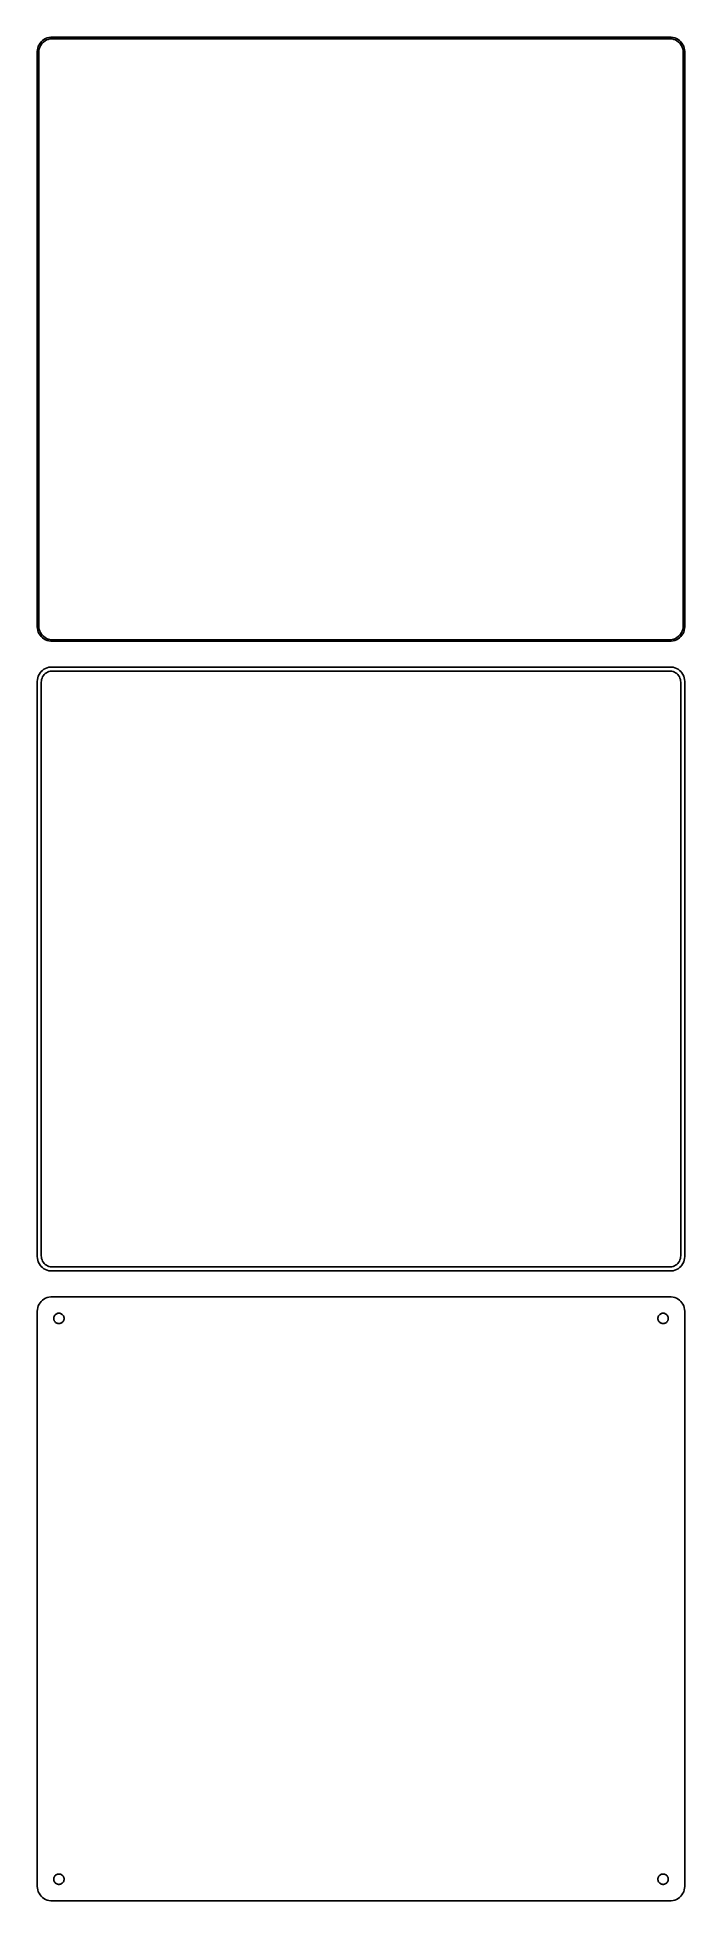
# Model space of a CAD drawing. Header units: metres. Extents: x -112 to 112, y 333 to 981.
import ezdxf

# ---------------------------------------------------------------- set-up
doc = ezdxf.new("R2010")
doc.units = ezdxf.units.M

msp = doc.modelspace()

# ---------------------------------------------------------------- linework, layer by layer
for p, q in [((-111.545, 978.939), (-111.882, 978.409)), ((-111.145, 979.423), (-111.545, 978.939)), ((-111.412, 978.038), (-111.093, 978.542)), ((-110.687, 979.853), (-111.145, 979.423)), ((-111.093, 978.542), (-110.713, 979.002)), ((-110.713, 979.002), (-110.278, 979.41)), ((-110.179, 980.222), (-110.687, 979.853)), ((-110.278, 979.41), (-109.795, 979.761)), ((-109.629, 980.524), (-110.179, 980.222)), ((-109.795, 979.761), (-109.272, 980.048)), ((-109.045, 980.755), (-109.629, 980.524)), ((-109.272, 980.048), (-108.718, 980.268)), ((-108.437, 980.911), (-109.045, 980.755)), ((-108.718, 980.268), (-108.14, 980.416)), ((-107.814, 980.99), (-108.437, 980.911)), ((-108.14, 980.416), (-107.548, 980.491)), ((107.814, 980.99), (-107.814, 980.99)), ((-107.548, 980.491), (107.548, 980.491)), ((107.548, 980.491), (108.14, 980.416)), ((108.437, 980.911), (107.814, 980.99)), ((108.14, 980.416), (108.718, 980.268)), ((109.045, 980.755), (108.437, 980.911)), ((108.718, 980.268), (109.272, 980.048)), ((109.629, 980.524), (109.045, 980.755)), ((109.272, 980.048), (109.795, 979.761)), ((110.179, 980.222), (109.629, 980.524)), ((109.795, 979.761), (110.278, 979.41)), ((110.687, 979.853), (110.179, 980.222)), ((110.278, 979.41), (110.713, 979.002)), ((111.145, 979.423), (110.687, 979.853)), ((110.713, 979.002), (111.093, 978.542)), ((111.093, 978.542), (111.412, 978.038)), ((111.545, 978.939), (111.145, 979.423)), ((111.882, 978.409), (111.545, 978.939)), ((-112.461, 976.627), (-112.5, 976)), ((-112.5, 976), (-112.5, 776)), ((-112.343, 977.243), (-112.461, 976.627)), ((-112.149, 977.841), (-112.343, 977.243)), ((-111.882, 978.409), (-112.149, 977.841)), ((-112, 975.75), (-111.963, 976.345)), ((-112, 776.25), (-112, 975.75)), ((-111.963, 976.345), (-111.851, 976.931)), ((-111.851, 976.931), (-111.666, 977.499)), ((-111.666, 977.499), (-111.412, 978.038)), ((111.412, 978.038), (111.666, 977.499)), ((111.666, 977.499), (111.851, 976.931)), ((111.851, 976.931), (111.963, 976.345)), ((112.149, 977.841), (111.882, 978.409)), ((111.963, 976.345), (112, 975.75)), ((112, 975.75), (112, 776.25)), ((112.343, 977.243), (112.149, 977.841)), ((112.461, 976.627), (112.343, 977.243)), ((112.5, 976), (112.461, 976.627)), ((112.5, 776), (112.5, 976)), ((-112.5, 776), (-112.461, 775.373)), ((-112.461, 775.373), (-112.343, 774.757)), ((-112.343, 774.757), (-112.149, 774.159)), ((-112.149, 774.159), (-111.882, 773.591)), ((-111.963, 775.655), (-112, 776.25)), ((-111.851, 775.069), (-111.963, 775.655)), ((-111.882, 773.591), (-111.545, 773.061)), ((-111.666, 774.501), (-111.851, 775.069)), ((-111.412, 773.962), (-111.666, 774.501)), ((-111.545, 773.061), (-111.145, 772.577)), ((-111.093, 773.458), (-111.412, 773.962)), ((-111.145, 772.577), (-110.687, 772.147)), ((-110.713, 772.998), (-111.093, 773.458)), ((-110.278, 772.59), (-110.713, 772.998)), ((-110.687, 772.147), (-110.179, 771.778)), ((-109.795, 772.239), (-110.278, 772.59)), ((-110.179, 771.778), (-109.629, 771.476)), ((-109.272, 771.952), (-109.795, 772.239)), ((-109.629, 771.476), (-109.045, 771.245)), ((-108.718, 771.732), (-109.272, 771.952)), ((-109.045, 771.245), (-108.437, 771.089)), ((-108.14, 771.584), (-108.718, 771.732)), ((-107.548, 771.509), (-108.14, 771.584)), ((107.548, 771.509), (-107.548, 771.509)), ((108.14, 771.584), (107.548, 771.509)), ((108.718, 771.732), (108.14, 771.584)), ((108.437, 771.089), (109.045, 771.245)), ((109.272, 771.952), (108.718, 771.732)), ((109.045, 771.245), (109.629, 771.476)), ((109.795, 772.239), (109.272, 771.952)), ((109.629, 771.476), (110.179, 771.778)), ((110.278, 772.59), (109.795, 772.239)), ((110.179, 771.778), (110.687, 772.147)), ((110.713, 772.998), (110.278, 772.59)), ((110.687, 772.147), (111.145, 772.577)), ((111.093, 773.458), (110.713, 772.998)), ((111.412, 773.962), (111.093, 773.458)), ((111.145, 772.577), (111.545, 773.061)), ((111.666, 774.501), (111.412, 773.962)), ((111.545, 773.061), (111.882, 773.591)), ((111.851, 775.069), (111.666, 774.501)), ((111.963, 775.655), (111.851, 775.069)), ((111.882, 773.591), (112.149, 774.159)), ((112, 776.25), (111.963, 775.655)), ((112.149, 774.159), (112.343, 774.757)), ((112.343, 774.757), (112.461, 775.373)), ((112.461, 775.373), (112.5, 776)), ((-108.437, 771.089), (-107.814, 771.01)), ((-107.814, 771.01), (107.814, 771.01)), ((107.814, 771.01), (108.437, 771.089)), ((-112.343, 758.243), (-112.461, 757.627)), ((-112.149, 758.841), (-112.343, 758.243)), ((-111.882, 759.409), (-112.149, 758.841)), ((-111.545, 759.939), (-111.882, 759.409)), ((-111.145, 760.423), (-111.545, 759.939)), ((-110.687, 760.853), (-111.145, 760.423)), ((-110.998, 757.712), (-110.848, 758.174)), ((-110.848, 758.174), (-110.641, 758.614)), ((-110.179, 761.222), (-110.687, 760.853)), ((-110.641, 758.614), (-110.38, 759.024)), ((-110.38, 759.024), (-110.071, 759.399)), ((-109.629, 761.524), (-110.179, 761.222)), ((-110.071, 759.399), (-109.716, 759.731)), ((-109.716, 759.731), (-109.323, 760.017)), ((-109.045, 761.755), (-109.629, 761.524)), ((-109.323, 760.017), (-108.898, 760.251)), ((-108.437, 761.911), (-109.045, 761.755)), ((-108.898, 760.251), (-108.446, 760.43)), ((-108.446, 760.43), (-107.975, 760.551)), ((-107.814, 761.99), (-108.437, 761.911)), ((-107.975, 760.551), (-107.493, 760.612)), ((107.814, 761.99), (-107.814, 761.99)), ((-107.493, 760.612), (107.493, 760.612)), ((107.493, 760.612), (107.975, 760.551)), ((108.437, 761.911), (107.814, 761.99)), ((107.975, 760.551), (108.446, 760.43)), ((109.045, 761.755), (108.437, 761.911)), ((108.446, 760.43), (108.898, 760.251)), ((108.898, 760.251), (109.323, 760.017)), ((109.629, 761.524), (109.045, 761.755)), ((109.323, 760.017), (109.716, 759.731)), ((110.179, 761.222), (109.629, 761.524)), ((109.716, 759.731), (110.071, 759.399)), ((110.071, 759.399), (110.38, 759.024)), ((110.687, 760.853), (110.179, 761.222)), ((110.38, 759.024), (110.641, 758.614)), ((110.641, 758.614), (110.848, 758.174)), ((111.145, 760.423), (110.687, 760.853)), ((110.848, 758.174), (110.998, 757.712)), ((111.545, 759.939), (111.145, 760.423)), ((111.882, 759.409), (111.545, 759.939)), ((112.149, 758.841), (111.882, 759.409)), ((112.343, 758.243), (112.149, 758.841)), ((112.461, 757.627), (112.343, 758.243)), ((-112.461, 757.627), (-112.5, 757)), ((-112.5, 757), (-112.5, 557)), ((-111.119, 756.75), (-111.089, 757.235)), ((-111.119, 557.25), (-111.119, 756.75)), ((-111.089, 757.235), (-110.998, 757.712)), ((110.998, 757.712), (111.089, 757.235)), ((111.089, 757.235), (111.119, 756.75)), ((111.119, 756.75), (111.119, 557.25)), ((112.5, 757), (112.461, 757.627)), ((112.5, 557), (112.5, 757)), ((-112.5, 557), (-112.461, 556.373)), ((-112.461, 556.373), (-112.343, 555.757)), ((-112.343, 555.757), (-112.149, 555.159)), ((-112.149, 555.159), (-111.882, 554.591)), ((-111.882, 554.591), (-111.545, 554.061)), ((-111.545, 554.061), (-111.145, 553.577)), ((-111.145, 553.577), (-110.687, 553.147)), ((-111.089, 556.765), (-111.119, 557.25)), ((-110.998, 556.288), (-111.089, 556.765)), ((-110.848, 555.826), (-110.998, 556.288)), ((-110.641, 555.386), (-110.848, 555.826)), ((-110.687, 553.147), (-110.179, 552.778)), ((-110.38, 554.976), (-110.641, 555.386)), ((-110.071, 554.601), (-110.38, 554.976)), ((-110.179, 552.778), (-109.629, 552.476)), ((-109.716, 554.269), (-110.071, 554.601)), ((-109.323, 553.983), (-109.716, 554.269)), ((-109.629, 552.476), (-109.045, 552.245)), ((-108.898, 553.749), (-109.323, 553.983)), ((-109.045, 552.245), (-108.437, 552.089)), ((-108.446, 553.57), (-108.898, 553.749)), ((-107.975, 553.449), (-108.446, 553.57)), ((-108.437, 552.089), (-107.814, 552.01)), ((-107.493, 553.388), (-107.975, 553.449)), ((-107.814, 552.01), (107.814, 552.01)), ((107.493, 553.388), (-107.493, 553.388)), ((107.975, 553.449), (107.493, 553.388)), ((107.814, 552.01), (108.437, 552.089)), ((108.446, 553.57), (107.975, 553.449)), ((108.437, 552.089), (109.045, 552.245)), ((108.898, 553.749), (108.446, 553.57)), ((109.323, 553.983), (108.898, 553.749)), ((109.045, 552.245), (109.629, 552.476)), ((109.716, 554.269), (109.323, 553.983)), ((109.629, 552.476), (110.179, 552.778)), ((110.071, 554.601), (109.716, 554.269)), ((110.38, 554.976), (110.071, 554.601)), ((110.179, 552.778), (110.687, 553.147)), ((110.641, 555.386), (110.38, 554.976)), ((110.848, 555.826), (110.641, 555.386)), ((110.687, 553.147), (111.145, 553.577)), ((110.998, 556.288), (110.848, 555.826)), ((111.089, 556.765), (110.998, 556.288)), ((111.119, 557.25), (111.089, 556.765)), ((111.145, 553.577), (111.545, 554.061)), ((111.545, 554.061), (111.882, 554.591)), ((111.882, 554.591), (112.149, 555.159)), ((112.149, 555.159), (112.343, 555.757)), ((112.343, 555.757), (112.461, 556.373)), ((112.461, 556.373), (112.5, 557)), ((-112.461, 538.627), (-112.5, 538)), ((-112.5, 538), (-112.5, 338)), ((-112.343, 539.243), (-112.461, 538.627)), ((-112.149, 539.841), (-112.343, 539.243)), ((-111.882, 540.409), (-112.149, 539.841)), ((-111.545, 540.939), (-111.882, 540.409)), ((-111.145, 541.423), (-111.545, 540.939)), ((-110.687, 541.853), (-111.145, 541.423)), ((-110.179, 542.222), (-110.687, 541.853)), ((-109.629, 542.524), (-110.179, 542.222)), ((-109.045, 542.755), (-109.629, 542.524)), ((-108.437, 542.911), (-109.045, 542.755)), ((-107.814, 542.99), (-108.437, 542.911)), ((107.814, 542.99), (-107.814, 542.99)), ((108.437, 542.911), (107.814, 542.99)), ((109.045, 542.755), (108.437, 542.911)), ((109.629, 542.524), (109.045, 542.755)), ((110.179, 542.222), (109.629, 542.524)), ((110.687, 541.853), (110.179, 542.222)), ((111.145, 541.423), (110.687, 541.853)), ((111.545, 540.939), (111.145, 541.423)), ((111.882, 540.409), (111.545, 540.939)), ((112.149, 539.841), (111.882, 540.409)), ((112.343, 539.243), (112.149, 539.841)), ((112.461, 538.627), (112.343, 539.243)), ((112.5, 538), (112.461, 538.627)), ((112.5, 338), (112.5, 538)), ((-106.8, 535.5), (-106.786, 535.726)), ((-106.786, 535.274), (-106.8, 535.5)), ((-106.786, 535.726), (-106.743, 535.948)), ((-106.743, 535.052), (-106.786, 535.274)), ((-106.743, 535.948), (-106.674, 536.163)), ((-106.674, 534.837), (-106.743, 535.052)), ((-106.674, 536.163), (-106.577, 536.367)), ((-106.577, 534.633), (-106.674, 534.837)), ((-106.577, 536.367), (-106.456, 536.558)), ((-106.456, 534.442), (-106.577, 534.633)), ((-106.456, 536.558), (-106.312, 536.732)), ((-106.312, 534.268), (-106.456, 534.442)), ((-106.312, 536.732), (-106.147, 536.887)), ((-106.147, 534.113), (-106.312, 534.268)), ((-106.147, 536.887), (-105.964, 537.02)), ((-105.964, 533.98), (-106.147, 534.113)), ((-105.964, 537.02), (-105.766, 537.129)), ((-105.766, 533.871), (-105.964, 533.98)), ((-105.766, 537.129), (-105.556, 537.212)), ((-105.556, 533.788), (-105.766, 533.871)), ((-105.556, 537.212), (-105.337, 537.268)), ((-105.337, 533.732), (-105.556, 533.788)), ((-105.337, 537.268), (-105.113, 537.296)), ((-105.113, 533.704), (-105.337, 533.732)), ((-105.113, 537.296), (-104.887, 537.296)), ((-104.887, 533.704), (-105.113, 533.704)), ((-104.887, 537.296), (-104.663, 537.268)), ((-104.663, 533.732), (-104.887, 533.704)), ((-104.663, 537.268), (-104.444, 537.212)), ((-104.444, 533.788), (-104.663, 533.732)), ((-104.444, 537.212), (-104.234, 537.129)), ((-104.234, 533.871), (-104.444, 533.788)), ((-104.234, 537.129), (-104.036, 537.02)), ((-104.036, 533.98), (-104.234, 533.871)), ((-104.036, 537.02), (-103.853, 536.887)), ((-103.853, 534.113), (-104.036, 533.98)), ((-103.853, 536.887), (-103.688, 536.732)), ((-103.688, 534.268), (-103.853, 534.113)), ((-103.688, 536.732), (-103.544, 536.558)), ((-103.544, 534.442), (-103.688, 534.268)), ((-103.544, 536.558), (-103.423, 536.367)), ((-103.423, 534.633), (-103.544, 534.442)), ((-103.423, 536.367), (-103.326, 536.163)), ((-103.326, 534.837), (-103.423, 534.633)), ((-103.326, 536.163), (-103.257, 535.948)), ((-103.257, 535.052), (-103.326, 534.837)), ((-103.257, 535.948), (-103.214, 535.726)), ((-103.214, 535.274), (-103.257, 535.052)), ((-103.214, 535.726), (-103.2, 535.5)), ((-103.2, 535.5), (-103.214, 535.274)), ((103.2, 535.5), (103.214, 535.726)), ((103.214, 535.274), (103.2, 535.5)), ((103.214, 535.726), (103.257, 535.948)), ((103.257, 535.052), (103.214, 535.274)), ((103.257, 535.948), (103.326, 536.163)), ((103.326, 534.837), (103.257, 535.052)), ((103.326, 536.163), (103.423, 536.367)), ((103.423, 534.633), (103.326, 534.837)), ((103.423, 536.367), (103.544, 536.558)), ((103.544, 534.442), (103.423, 534.633)), ((103.544, 536.558), (103.688, 536.732)), ((103.688, 534.268), (103.544, 534.442)), ((103.688, 536.732), (103.853, 536.887)), ((103.853, 534.113), (103.688, 534.268)), ((103.853, 536.887), (104.036, 537.02)), ((104.036, 533.98), (103.853, 534.113)), ((104.036, 537.02), (104.234, 537.129)), ((104.234, 533.871), (104.036, 533.98)), ((104.234, 537.129), (104.444, 537.212)), ((104.444, 533.788), (104.234, 533.871)), ((104.444, 537.212), (104.663, 537.268)), ((104.663, 533.732), (104.444, 533.788)), ((104.663, 537.268), (104.887, 537.296)), ((104.887, 533.704), (104.663, 533.732)), ((104.887, 537.296), (105.113, 537.296)), ((105.113, 533.704), (104.887, 533.704)), ((105.113, 537.296), (105.337, 537.268)), ((105.337, 533.732), (105.113, 533.704)), ((105.337, 537.268), (105.556, 537.212)), ((105.556, 533.788), (105.337, 533.732)), ((105.556, 537.212), (105.766, 537.129)), ((105.766, 533.871), (105.556, 533.788)), ((105.766, 537.129), (105.964, 537.02)), ((105.964, 533.98), (105.766, 533.871)), ((105.964, 537.02), (106.147, 536.887)), ((106.147, 534.113), (105.964, 533.98)), ((106.147, 536.887), (106.312, 536.732)), ((106.312, 534.268), (106.147, 534.113)), ((106.312, 536.732), (106.456, 536.558)), ((106.456, 534.442), (106.312, 534.268)), ((106.456, 536.558), (106.577, 536.367)), ((106.577, 534.633), (106.456, 534.442)), ((106.577, 536.367), (106.674, 536.163)), ((106.674, 534.837), (106.577, 534.633)), ((106.674, 536.163), (106.743, 535.948)), ((106.743, 535.052), (106.674, 534.837)), ((106.743, 535.948), (106.786, 535.726)), ((106.786, 535.274), (106.743, 535.052)), ((106.786, 535.726), (106.8, 535.5)), ((106.8, 535.5), (106.786, 535.274)), ((-112.5, 338), (-112.461, 337.373)), ((-112.461, 337.373), (-112.343, 336.757)), ((-106.8, 340.5), (-106.786, 340.726)), ((-106.786, 340.274), (-106.8, 340.5)), ((-106.786, 340.726), (-106.743, 340.948)), ((-106.743, 340.052), (-106.786, 340.274)), ((-106.743, 340.948), (-106.674, 341.163)), ((-106.674, 339.837), (-106.743, 340.052)), ((-106.674, 341.163), (-106.577, 341.367)), ((-106.577, 339.633), (-106.674, 339.837)), ((-106.577, 341.367), (-106.456, 341.558)), ((-106.456, 339.442), (-106.577, 339.633)), ((-106.456, 341.558), (-106.312, 341.732)), ((-106.312, 339.268), (-106.456, 339.442)), ((-106.312, 341.732), (-106.147, 341.887)), ((-106.147, 339.113), (-106.312, 339.268)), ((-106.147, 341.887), (-105.964, 342.02)), ((-105.964, 338.98), (-106.147, 339.113)), ((-105.964, 342.02), (-105.766, 342.129)), ((-105.766, 338.871), (-105.964, 338.98)), ((-105.766, 342.129), (-105.556, 342.212)), ((-105.556, 338.788), (-105.766, 338.871)), ((-105.556, 342.212), (-105.337, 342.268)), ((-105.337, 338.732), (-105.556, 338.788)), ((-105.337, 342.268), (-105.113, 342.296)), ((-105.113, 338.704), (-105.337, 338.732)), ((-105.113, 342.296), (-104.887, 342.296)), ((-104.887, 338.704), (-105.113, 338.704)), ((-104.887, 342.296), (-104.663, 342.268)), ((-104.663, 338.732), (-104.887, 338.704)), ((-104.663, 342.268), (-104.444, 342.212)), ((-104.444, 338.788), (-104.663, 338.732)), ((-104.444, 342.212), (-104.234, 342.129)), ((-104.234, 338.871), (-104.444, 338.788)), ((-104.234, 342.129), (-104.036, 342.02)), ((-104.036, 338.98), (-104.234, 338.871)), ((-104.036, 342.02), (-103.853, 341.887)), ((-103.853, 339.113), (-104.036, 338.98)), ((-103.853, 341.887), (-103.688, 341.732)), ((-103.688, 339.268), (-103.853, 339.113)), ((-103.688, 341.732), (-103.544, 341.558)), ((-103.544, 339.442), (-103.688, 339.268)), ((-103.544, 341.558), (-103.423, 341.367)), ((-103.423, 339.633), (-103.544, 339.442)), ((-103.423, 341.367), (-103.326, 341.163)), ((-103.326, 339.837), (-103.423, 339.633)), ((-103.326, 341.163), (-103.257, 340.948)), ((-103.257, 340.052), (-103.326, 339.837)), ((-103.257, 340.948), (-103.214, 340.726)), ((-103.214, 340.274), (-103.257, 340.052)), ((-103.214, 340.726), (-103.2, 340.5)), ((-103.2, 340.5), (-103.214, 340.274)), ((103.2, 340.5), (103.214, 340.726)), ((103.214, 340.274), (103.2, 340.5)), ((103.214, 340.726), (103.257, 340.948)), ((103.257, 340.052), (103.214, 340.274)), ((103.257, 340.948), (103.326, 341.163)), ((103.326, 339.837), (103.257, 340.052)), ((103.326, 341.163), (103.423, 341.367)), ((103.423, 339.633), (103.326, 339.837)), ((103.423, 341.367), (103.544, 341.558)), ((103.544, 339.442), (103.423, 339.633)), ((103.544, 341.558), (103.688, 341.732)), ((103.688, 339.268), (103.544, 339.442)), ((103.688, 341.732), (103.853, 341.887)), ((103.853, 339.113), (103.688, 339.268)), ((103.853, 341.887), (104.036, 342.02)), ((104.036, 338.98), (103.853, 339.113)), ((104.036, 342.02), (104.234, 342.129)), ((104.234, 338.871), (104.036, 338.98)), ((104.234, 342.129), (104.444, 342.212)), ((104.444, 338.788), (104.234, 338.871)), ((104.444, 342.212), (104.663, 342.268)), ((104.663, 338.732), (104.444, 338.788)), ((104.663, 342.268), (104.887, 342.296)), ((104.887, 338.704), (104.663, 338.732)), ((104.887, 342.296), (105.113, 342.296)), ((105.113, 338.704), (104.887, 338.704)), ((105.113, 342.296), (105.337, 342.268)), ((105.337, 338.732), (105.113, 338.704)), ((105.337, 342.268), (105.556, 342.212)), ((105.556, 338.788), (105.337, 338.732)), ((105.556, 342.212), (105.766, 342.129)), ((105.766, 338.871), (105.556, 338.788)), ((105.766, 342.129), (105.964, 342.02)), ((105.964, 338.98), (105.766, 338.871)), ((105.964, 342.02), (106.147, 341.887)), ((106.147, 339.113), (105.964, 338.98)), ((106.147, 341.887), (106.312, 341.732)), ((106.312, 339.268), (106.147, 339.113)), ((106.312, 341.732), (106.456, 341.558)), ((106.456, 339.442), (106.312, 339.268)), ((106.456, 341.558), (106.577, 341.367)), ((106.577, 339.633), (106.456, 339.442)), ((106.577, 341.367), (106.674, 341.163)), ((106.674, 339.837), (106.577, 339.633)), ((106.674, 341.163), (106.743, 340.948)), ((106.743, 340.052), (106.674, 339.837)), ((106.743, 340.948), (106.786, 340.726)), ((106.786, 340.274), (106.743, 340.052)), ((106.786, 340.726), (106.8, 340.5)), ((106.8, 340.5), (106.786, 340.274)), ((112.343, 336.757), (112.461, 337.373)), ((112.461, 337.373), (112.5, 338)), ((-112.343, 336.757), (-112.149, 336.159)), ((-112.149, 336.159), (-111.882, 335.591)), ((-111.882, 335.591), (-111.545, 335.061)), ((-111.545, 335.061), (-111.145, 334.577)), ((-111.145, 334.577), (-110.687, 334.147)), ((-110.687, 334.147), (-110.179, 333.778)), ((-110.179, 333.778), (-109.629, 333.476)), ((-109.629, 333.476), (-109.045, 333.245)), ((-109.045, 333.245), (-108.437, 333.089)), ((-108.437, 333.089), (-107.814, 333.01)), ((-107.814, 333.01), (107.814, 333.01)), ((107.814, 333.01), (108.437, 333.089)), ((108.437, 333.089), (109.045, 333.245)), ((109.045, 333.245), (109.629, 333.476)), ((109.629, 333.476), (110.179, 333.778)), ((110.179, 333.778), (110.687, 334.147)), ((110.687, 334.147), (111.145, 334.577)), ((111.145, 334.577), (111.545, 335.061)), ((111.545, 335.061), (111.882, 335.591)), ((111.882, 335.591), (112.149, 336.159)), ((112.149, 336.159), (112.343, 336.757))]:
    msp.add_line(p, q)

doc.saveas('drawing.dxf')
